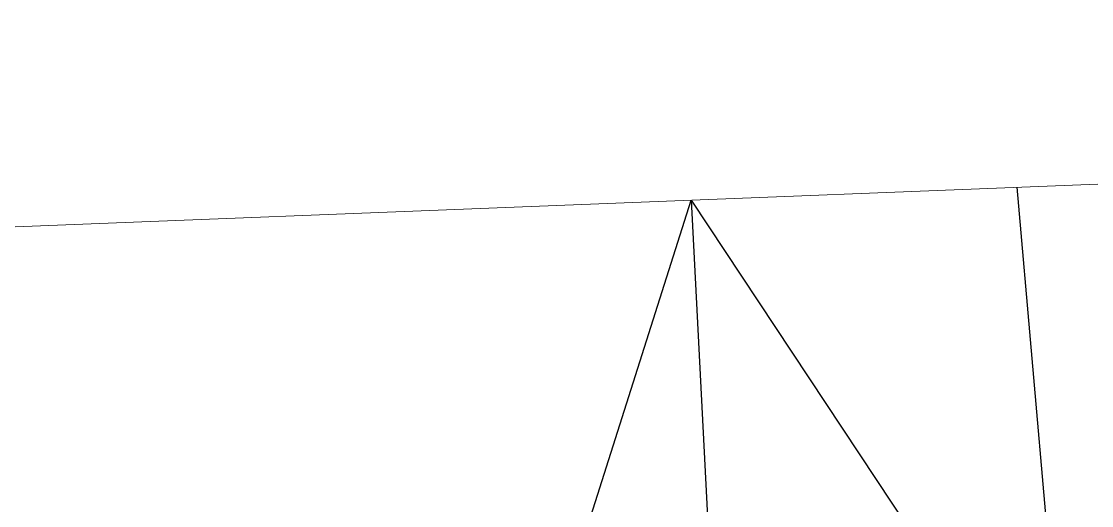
# Model space of a CAD drawing. Header units: millimetres. Extents: x 348 to 2201, y 118 to 1049.
# Drawn here: x 871.15 to 876.58, y 709.08 to 711.53 of the extents above; entities that cross this region are included whole.
import ezdxf

# ---------------------------------------------------------------- set-up
doc = ezdxf.new("R2010")
doc.units = ezdxf.units.MM
doc.layers.add('100_SIST_VIARIO_MEIO_FIO', color=1, linetype='Continuous', lineweight=18)

msp = doc.modelspace()

# ---------------------------------------------------------------- linework, layer by layer
for p, q in [((876.4627, 707.74, 723), (876.2042, 710.6924)), ((873.6133, 707.6825), (874.5495, 710.6269)), ((874.5495, 710.6269), (876.4627, 707.74, 723)), ((874.5495, 710.6269), (874.697, 707.7974))]:
    msp.add_line(p, q)
at = {"layer": '100_SIST_VIARIO_MEIO_FIO'}
msp.add_lwpolyline([(555.0306, 692.5853), (801.045, 706.8073), (865.7544, 710.2789), (897.4852, 711.5343)], dxfattribs=at)

doc.saveas('drawing.dxf')
